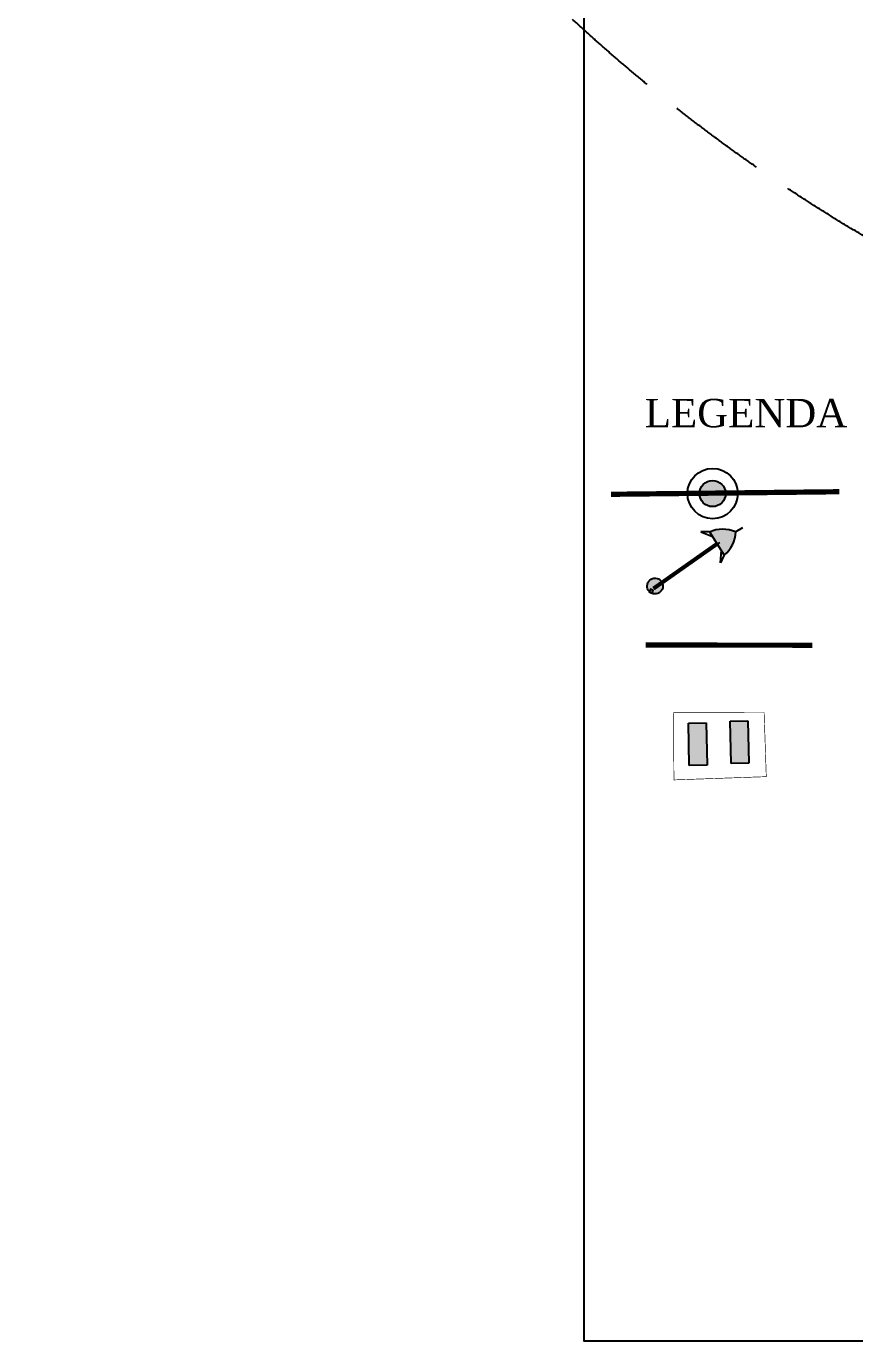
# Model space of a CAD drawing. Header units: millimetres. Extents: x 207782523 to 208144499, y 477594674 to 477848829.
# Drawn here: x 207791237 to 207838527, y 477605144 to 477680179 of the extents above; entities that cross this region are included whole.
import ezdxf

# ---------------------------------------------------------------- set-up
doc = ezdxf.new("R2010")
doc.units = ezdxf.units.MM
doc.header["$MEASUREMENT"] = 0
for name, pattern in [('DOUBLE_DASHED', [5.468055, 2.645833, -1.058333, 0.705556, -1.058333]), ('HIDDEN', [270, 200, -70]), ('Hidden Line', [391.222223, 282.222223, -109])]:
    doc.linetypes.add(name, pattern=pattern)
doc.layers.get('0').update_dxf_attribs({"true_color": 0x787878})
doc.layers.add('Circuite', color=7, linetype='Continuous', lineweight=25)
doc.layers.add('pereti exteriori', color=7, linetype='Continuous', lineweight=18)
for name, color, linetype in [('ELECTRICE', 1, 'Continuous'), ('Gaz-deviere', 7, 'Continuous'), ('stalpi noi fundati', 7, 'Continuous')]:
    doc.layers.add(name, color=color, linetype=linetype)

# ---------------------------------------------------------------- blocks, each defined once
blk = doc.blocks.new('A$C49B911EA')
at = {"layer": 'Circuite'}
h = blk.add_hatch(color=1, dxfattribs=at)
edge = h.paths.add_edge_path()
edge.add_ellipse((1.55, 1.55), major_axis=(1.1, 1.1), ratio=1, start_angle=315, end_angle=495)
edge.add_ellipse((1.55, 1.55), major_axis=(1.1, 1.1), ratio=1, start_angle=135, end_angle=315)
at = {"layer": 'ELECTRICE', "linetype": 'Continuous', "lineweight": 0}
h = blk.add_hatch(color=256, dxfattribs=at)
edge = h.paths.add_edge_path()
edge.add_ellipse((13.32, 9.5), major_axis=(4.55, 4.55), ratio=1, start_angle=36.1309, end_angle=83.2127)
edge.add_line((9.34, 14.56), (13.27, 10.83))
edge.add_ellipse((8.02, 14.54), major_axis=(-4.55, 4.55), ratio=1, start_angle=189.7873, end_angle=236.8691)
h = blk.add_hatch(color=256, dxfattribs=at)
edge = h.paths.add_edge_path()
edge.add_ellipse((13.32, 9.5), major_axis=(4.55, 4.55), ratio=1, start_angle=36.1309, end_angle=83.2127)
edge.add_line((9.34, 14.56), (13.27, 10.83))
edge.add_ellipse((8.02, 14.54), major_axis=(-4.55, 4.55), ratio=1, start_angle=189.7873, end_angle=236.8691)
h = blk.add_hatch(color=256, dxfattribs=at)
edge = h.paths.add_edge_path()
edge.add_ellipse((13.32, 9.5), major_axis=(4.55, 4.55), ratio=1, start_angle=36.1309, end_angle=83.2127)
edge.add_line((9.34, 14.56), (13.27, 10.83))
edge.add_ellipse((8.02, 14.54), major_axis=(-4.55, 4.55), ratio=1, start_angle=189.7873, end_angle=236.8691)
h = blk.add_hatch(color=256, dxfattribs=at)
edge = h.paths.add_edge_path()
edge.add_ellipse((13.32, 9.5), major_axis=(4.55, 4.55), ratio=1, start_angle=36.1309, end_angle=83.2127)
edge.add_line((9.34, 14.56), (13.27, 10.83))
edge.add_ellipse((8.02, 14.54), major_axis=(-4.55, 4.55), ratio=1, start_angle=189.7873, end_angle=236.8691)
at = {"layer": 'Circuite'}
blk.add_ellipse((1.55, 1.55), major_axis=(1.1, 1.1), ratio=1, start_param=5.497787, end_param=11.780972, dxfattribs=at)
at = {"layer": 'ELECTRICE', "linetype": 'Continuous'}
for p, q in [((14.31, 15.86), (15.46, 17.07)), ((14.31, 15.86), (15.46, 17.07)), ((14.31, 15.86), (15.46, 17.07)), ((14.31, 15.86), (15.46, 17.07)), ((9.34, 14.56), (7.63, 14.13)), ((9.34, 14.56), (7.63, 14.13)), ((9.34, 14.56), (7.63, 14.13)), ((9.34, 14.56), (7.63, 14.13)), ((7.63, 14.13), (10.1, 13.84)), ((7.63, 14.13), (10.1, 13.84)), ((7.63, 14.13), (10.1, 13.84)), ((7.63, 14.13), (10.1, 13.84)), ((9.34, 14.56), (13.27, 10.83)), ((9.34, 14.56), (13.27, 10.83)), ((9.34, 14.56), (13.27, 10.83)), ((9.34, 14.56), (13.27, 10.83)), ((11.78, 13.04), (11.78, 13.04)), ((11.78, 13.04), (11.78, 13.04)), ((11.78, 13.03), (11.78, 13.03)), ((12.91, 9.2), (12.49, 11.65)), ((12.91, 9.2), (12.49, 11.65)), ((12.91, 9.2), (12.49, 11.65)), ((12.91, 9.2), (12.49, 11.65)), ((13.25, 10.93), (12.91, 9.2)), ((13.25, 10.93), (12.91, 9.2)), ((13.25, 10.93), (12.91, 9.2)), ((13.25, 10.93), (12.91, 9.2))]:
    blk.add_line(p, q, dxfattribs=at)
at = {"layer": 'ELECTRICE', "lineweight": 0, "const_width": 0.8, "flags": 128}
blk.add_lwpolyline([(11.44, 12.77), (1.37, 0.99)], dxfattribs=at)
at = {"layer": 'ELECTRICE', "linetype": 'Continuous', "flags": 128}
blk.add_lwpolyline([(2.75, 2.34), (11.78, 13.04)], dxfattribs=at)
at = {"layer": 'ELECTRICE', "linetype": 'Continuous'}
for centre, start_param, end_param in [((13.32, 9.5), -0.940193, -0.118461), ((13.32, 9.5), -0.940193, -0.118461), ((13.32, 9.5), -0.940193, -0.118461), ((13.32, 9.5), -0.940193, -0.118461), ((8.02, 14.54), 3.312414, 4.134145), ((8.02, 14.54), 3.312414, 4.134145), ((8.02, 14.54), 3.312414, 4.134145), ((8.02, 14.54), 3.312414, 4.134145)]:
    blk.add_ellipse(centre, major_axis=(-4.55, 4.55), ratio=1, start_param=start_param, end_param=end_param, dxfattribs=at)
at = {"layer": 'pereti exteriori'}
for q in [(1, 0.08), (1, 0.08), (1.32, 0.12), (1.32, 0.12)]:
    blk.add_line((1.29, 0.01), q, dxfattribs=at)
at = {"layer": 'stalpi noi fundati', "linetype": 'Continuous', "lineweight": 25}
for p, q in [((1.29, 0.01), (1, 0.08)), ((1.29, 0.01), (1, 0.08)), ((1.36, 0.3), (1.29, 0.01)), ((1.36, 0.3), (1.29, 0.01))]:
    blk.add_line(p, q, dxfattribs=at)
at = {"layer": 'stalpi noi fundati'}
blk.add_lwpolyline([(1.29, 0.01), (1.43, 0.59), (0.85, 0.73), (0.71, 0.15)], close=True, dxfattribs=at)
blk = doc.blocks.new('A$C781C4F64')
blk.add_hatch(color=1).paths.add_polyline_path([(327, 683, 1), (1037, 683, 1)])
at = {"color": 36, "true_color": 0x7f3300}
for centre, radius in [((684, 684), 684), ((682, 683), 355)]:
    blk.add_circle(centre, radius, dxfattribs=at)

msp = doc.modelspace()

# ---------------------------------------------------------------- hatches: boundary and pattern name
at = {"linetype": 'HIDDEN', "ltscale": 1000, "true_color": 0xffc299}
for points in [[(207829085.99528, 477637984.97887), (207830100.78748, 477638005.51643), (207830051.92227, 477640420.022), (207829037.13007, 477640399.48445)], [(207832433.1964, 477640529.18064), (207831418.4042, 477640508.64308), (207831467.26942, 477638094.1375), (207832482.06162, 477638114.67506)]]:
    msp.add_hatch(color=31, dxfattribs=at).paths.add_polyline_path(points)

# ---------------------------------------------------------------- linework, layer by layer
at = {"color": 0}
msp.add_lwpolyline([(207823070.07891, 477805144.03977), (207823070.07891, 477605144.03977), (207963070.07891, 477605144.03977), (207963070.07891, 477805144.03977)], close=True, dxfattribs=at)
at = {"color": 36, "linetype": 'HIDDEN', "ltscale": 2000, "true_color": 0x7f3300, "const_width": 35}
msp.add_lwpolyline([(207828183.87071, 477641001.27974), (207828206.22541, 477637157.69575), (207828206.22541, 477637157.69575), (207833479.04367, 477637343.25226), (207833479.04367, 477637343.25226), (207833355.68022, 477641005.67972), (207828183.87071, 477641001.27974)], dxfattribs=at)
at = {"color": 36, "linetype": 'HIDDEN', "ltscale": 1000, "true_color": 0x7f3300}
for points in [[(207829085.99528, 477637984.97887), (207829037.13007, 477640399.48445), (207830051.92227, 477640420.022), (207830100.78748, 477638005.51643)], [(207831467.26942, 477638094.1375), (207831418.4042, 477640508.64308), (207832433.1964, 477640529.18064), (207832482.06162, 477638114.67506)]]:
    msp.add_lwpolyline(points, close=True, dxfattribs=at)
at = {"color": 1, "linetype": 'Hidden Line', "ltscale": 20}
msp.add_circle((207888236.91815, 477751828.60227), 97000, dxfattribs=at)
at = {"layer": 'ELECTRICE', "color": 7, "linetype": 'DOUBLE_DASHED', "ltscale": 2000, "const_width": 300}
msp.add_lwpolyline([(207824615.94559, 477653461.96835), (207824615.94559, 477653461.96835), (207837646.85633, 477653609.55344)], dxfattribs=at)
at = {"layer": 'ELECTRICE', "linetype": 'Continuous', "ltscale": 1000, "const_width": 300}
msp.add_lwpolyline([(207826584.58638, 477644856.55648), (207836103.50377, 477644846.63585), (207836103.50377, 477644846.63585), (207836103.50377, 477644846.63585)], dxfattribs=at)

# ---------------------------------------------------------------- block references
at = {"color": 36, "true_color": 0x7f3300, "xscale": 2.099999994039536, "yscale": 2.099999964237213, "zscale": 2.099999994039536}
msp.add_blockref('A$C781C4F64', (207828979.02762, 477652069.60049), dxfattribs=at)
at = {"layer": 'Gaz-deviere', "lineweight": 0, "xscale": 289.1700000441016, "yscale": 289.1700000166893, "zscale": 289.17, "rotation": 345.6566822070275}
msp.add_blockref('A$C49B911EA', (207826584.08651, 477647900.51404), dxfattribs=at)

# ---------------------------------------------------------------- texts
at = {"color": 0, "linetype": 'Continuous', "insert": (207826546.65619, 477658908.79743), "char_height": 1620, "width": 12068.16, "attachment_point": 1}
msp.add_mtext('\\fTimes New Roman|b0|i0|c0|p18;LEGENDA', dxfattribs=at)

doc.saveas('drawing.dxf')
